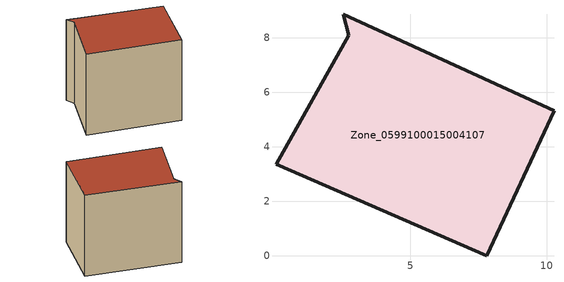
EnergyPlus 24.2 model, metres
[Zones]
Zone_0599100015004107
 floor ground (C_G): 2.75,8.08 2.54,8.87 10.26,5.32 7.79,0 0.07,3.35 z0.84
 wall outside (C_F): 7.79,0 10.26,5.32 2.54,8.87 2.75,8.08 0.07,3.35 7.79,0 z0.84:8.74
 roof outside (C_R): 2.75,8.08 0.07,3.35 7.79,0 10.26,5.32 2.54,8.87 z8.74
[BUILDING]
Pand.0599100015004107: North Axis=0; Terrain=City; Loads Convergence Tolerance Value=0.04; Temperature Convergence Tolerance Value=0.4; Solar Distribution=FullExterior; Maximum Number of Warmup Days=25; Minimum Number of Warmup Days=1
[Site:Location]
Rotterdam.The.Hague.AP_ZH_NLD Design_Conditions: Latitude=51.96; Longitude=4.45; Time Zone=1; Elevation=-4.5
[SITE:GROUNDTEMPERATURE:BUILDINGSURFACE]
18, 18, 18, 18, 18, 18, 18, 18, 18, 18, 18, 18
[MATERIAL] Thermal Absorptance=0.9; Solar Absorptance=0.7; Visible Absorptance=0.7
Name | Roughness | Thickness | Conductivity | Density | Specific Heat
G.TI.1965-1974 | MediumSmooth | 0.15 | 0.882353 | 540 | 1210
F.TI.1965-1974 | Rough | 0.3 | 0.697674 | 1920 | 840
R.TI.1965-1974 | MediumRough | 0.2 | 0.232558 | 1500 | 1000
[CONSTRUCTION]
C_G: G.TI.1965-1974
C_F: F.TI.1965-1974
C_R: R.TI.1965-1974
[ZONE]
Zone_0599100015004107: Type=1; Multiplier=1; Ceiling Height=Autocalculate; Volume=Autocalculate; Floor Area=autocalculate; Part of Total Floor Area=Yes
[ZONEINFILTRATION:DESIGNFLOWRATE]
Infil_Zone_0599100015004107: Zone or ZoneList or Space or SpaceList=Zone_0599100015004107; Schedule=AlwaysOn; Design Flow Rate Calculation Method=Flow/Area; Flow Rate per Floor Area=0.003; Constant Term Coefficient=1; Temperature Term Coefficient=0; Velocity Term Coefficient=0; Velocity Squared Term Coefficient=0
[HVACTEMPLATE:ZONE:IDEALLOADSAIRSYSTEM]
Zone_0599100015004107: Maximum Heating Supply Air Temperature=50; Minimum Cooling Supply Air Temperature=13; Maximum Heating Supply Air Humidity Ratio=0.0156; Minimum Cooling Supply Air Humidity Ratio=0.0077; Heating Limit=NoLimit; Cooling Limit=NoLimit; Dehumidification Control Type=ConstantSensibleHeatRatio; Cooling Sensible Heat Ratio=0.7; Dehumidification Setpoint=60; Humidification Control Type=None; Humidification Setpoint=30; Outdoor Air Method=None; Outdoor Air Flow Rate per Person=0.00944; Outdoor Air Flow Rate per Zone Floor Area=0; Outdoor Air Flow Rate per Zone=0; Demand Controlled Ventilation Type=None; Outdoor Air Economizer Type=NoEconomizer; Heat Recovery Type=None; Sensible Heat Recovery Effectiveness=0.7; Latent Heat Recovery Effectiveness=0.65
[ZONECONTROL:THERMOSTAT]
ThermostatControl_Zone_0599100015004107: Zone or ZoneList=Zone_0599100015004107; Control Type Schedule=DualSetpointControlType; Control 1=Thermostat_Zone_0599100015004107; Temperature Difference Between Cutout And Setpoint=0
[THERMOSTATSETPOINT:DUALSETPOINT]
Thermostat_Zone_0599100015004107: Heating Setpoint Temperature Schedule=HeatingSetpoint_Zone_0599100015004107; Cooling Setpoint Temperature Schedule=CoolingSetpoint_Zone_0599100015004107
[SCHEDULE:COMPACT]
HeatingSetpoint_Zone_0599100015004107: Through: 12/31, For: AllDays, Until: 24:00, 21
CoolingSetpoint_Zone_0599100015004107: Through: 12/31, For: AllDays, Until: 24:00, 24
DualSetpointControlType: Through: 12/31, For: AllDays, Until: 24:00, 4
AlwaysOn: Through: 12/31, For: AllDays, Until: 24:00, 1
